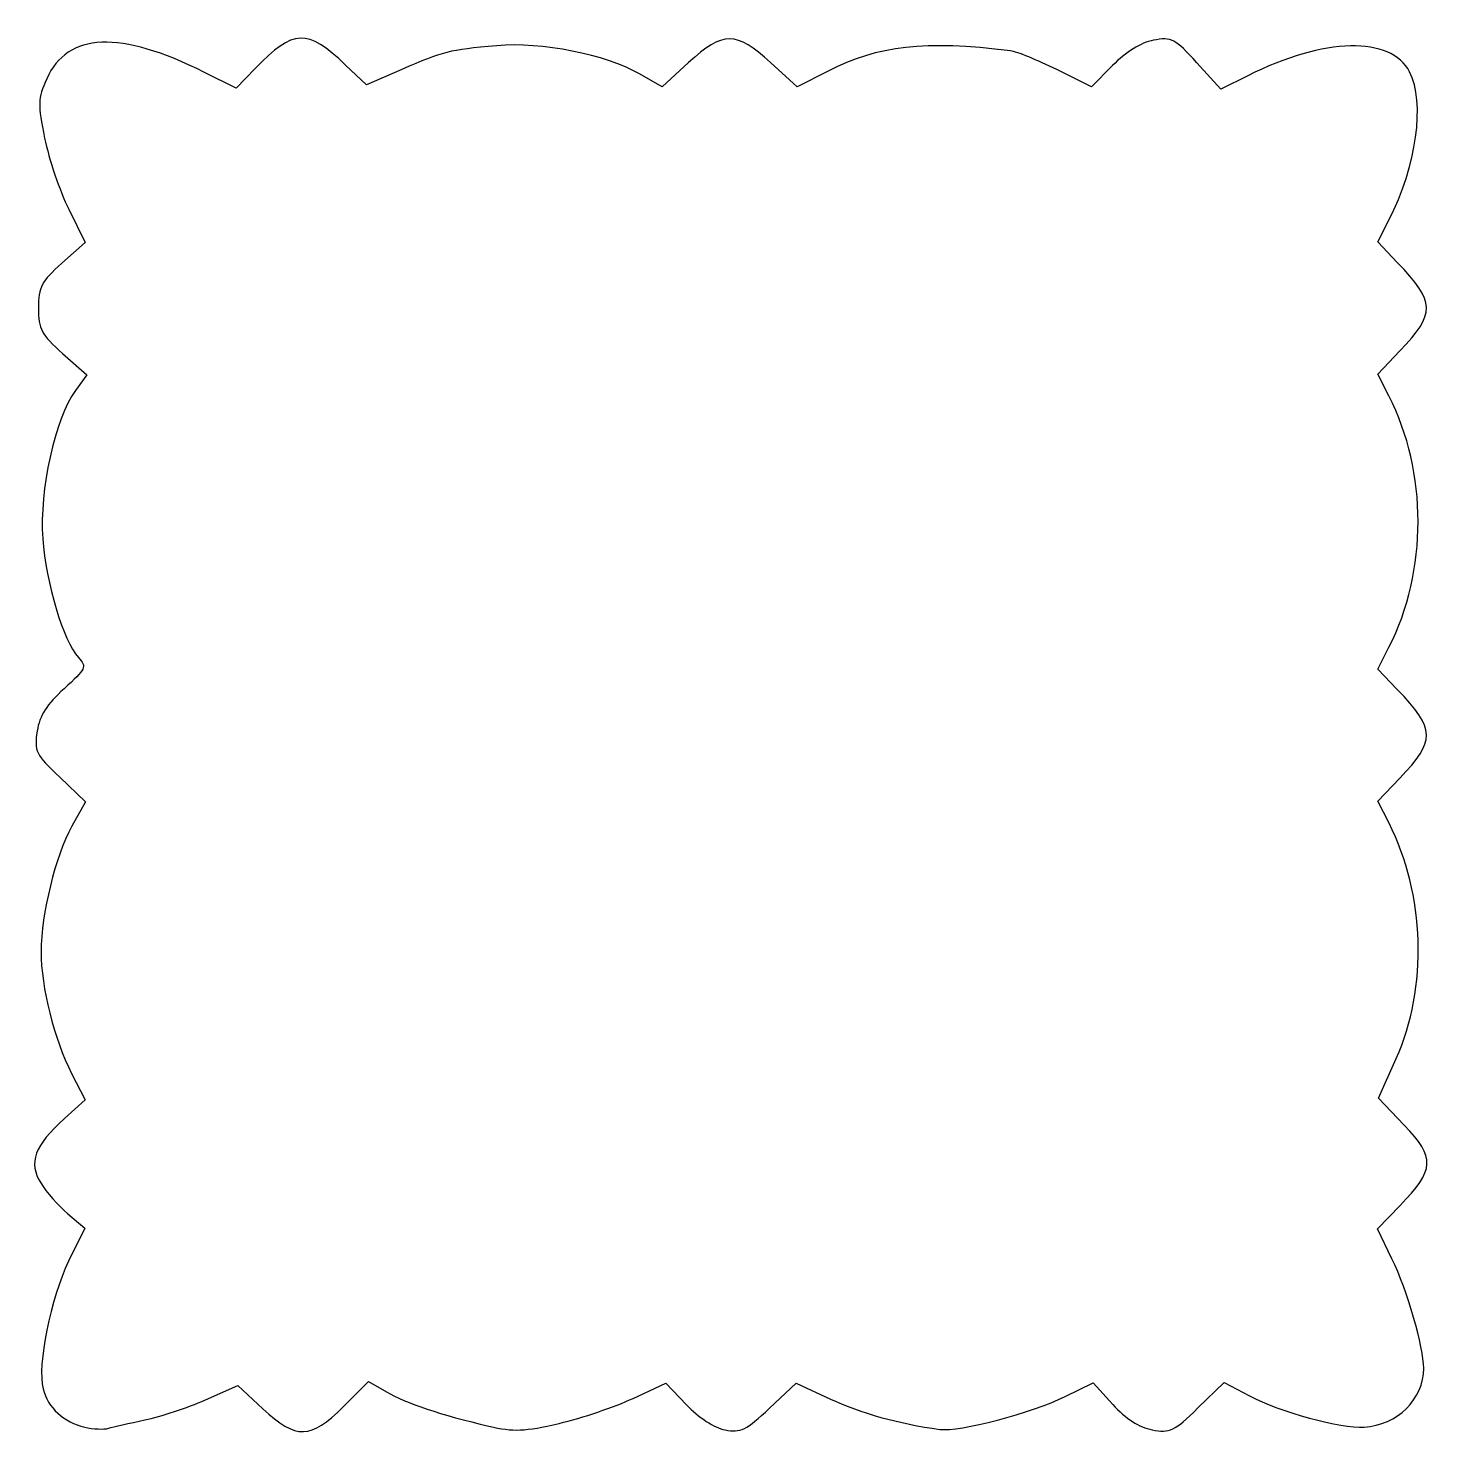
# Model space of a CAD drawing. Header units: centimetres. Extents: x -12.8 to 0.3, y -12.7 to 0.5.
import ezdxf

# ---------------------------------------------------------------- set-up
doc = ezdxf.new("R2010")
doc.units = ezdxf.units.CM
doc.header["$MEASUREMENT"] = 0
doc.layers.add('Layer 1', color=7, linetype='Continuous')

msp = doc.modelspace()

# ---------------------------------------------------------------- linework, layer by layer
at = {"layer": 'Layer 1'}
msp.add_open_spline([(-12.30529, -12.62204), (-12.50001, -12.57724), (-12.65088, -12.43828), (-12.6948, -12.26329), (-12.6948, -12.26329), (-12.75052, -12.04129), (-12.62499, -11.4152), (-12.45536, -11.06907), (-12.45536, -11.06907), (-12.45536, -11.06907), (-12.30336, -10.75891), (-12.30336, -10.75891), (-12.30336, -10.75891), (-12.30336, -10.75891), (-12.46342, -10.62423), (-12.46342, -10.62423), (-12.46342, -10.62423), (-12.55146, -10.55015), (-12.66557, -10.42034), (-12.717, -10.33576), (-12.717, -10.33576), (-12.83356, -10.1441), (-12.77648, -9.99007), (-12.4942, -9.73446), (-12.4942, -9.73446), (-12.4942, -9.73446), (-12.30084, -9.55936), (-12.30084, -9.55936), (-12.30084, -9.55936), (-12.30084, -9.55936), (-12.42725, -9.31214), (-12.42725, -9.31214), (-12.42725, -9.31214), (-12.59247, -8.98905), (-12.71406, -8.50439), (-12.71309, -8.17285), (-12.71309, -8.17285), (-12.71204, -7.81505), (-12.57962, -7.27633), (-12.42449, -6.99878), (-12.42449, -6.99878), (-12.42449, -6.99878), (-12.29726, -6.77114), (-12.29726, -6.77114), (-12.29726, -6.77114), (-12.29726, -6.77114), (-12.53909, -6.53943), (-12.53909, -6.53943), (-12.53909, -6.53943), (-12.76332, -6.32457), (-12.77864, -6.29322), (-12.74979, -6.10838), (-12.74979, -6.10838), (-12.72704, -5.96269), (-12.65937, -5.85578), (-12.49834, -5.71112), (-12.49834, -5.71112), (-12.29154, -5.52534), (-12.28329, -5.50736), (-12.36402, -5.41816), (-12.36402, -5.41816), (-12.50625, -5.261), (-12.66722, -4.72433), (-12.69811, -4.30427), (-12.69811, -4.30427), (-12.73109, -3.8559), (-12.58253, -3.18324), (-12.39268, -2.92133), (-12.39268, -2.92133), (-12.39268, -2.92133), (-12.28582, -2.77391), (-12.28582, -2.77391), (-12.28582, -2.77391), (-12.28582, -2.77391), (-12.5118, -2.57337), (-12.5118, -2.57337), (-12.5118, -2.57337), (-12.71143, -2.39621), (-12.73777, -2.34666), (-12.73777, -2.14829), (-12.73777, -2.14829), (-12.73777, -1.95118), (-12.71113, -1.90011), (-12.51959, -1.73013), (-12.51959, -1.73013), (-12.51959, -1.73013), (-12.30141, -1.53651), (-12.30141, -1.53651), (-12.30141, -1.53651), (-12.30141, -1.53651), (-12.45447, -1.22438), (-12.45447, -1.22438), (-12.45447, -1.22438), (-12.53865, -1.0527), (-12.64011, -0.75385), (-12.67994, -0.56026), (-12.67994, -0.56026), (-12.74539, -0.24208), (-12.74356, -0.18866), (-12.66087, -0.00398), (-12.66087, -0.00398), (-12.46572, 0.43192), (-11.97345, 0.45208), (-11.1828, 0.05658), (-11.1828, 0.05658), (-11.1828, 0.05658), (-10.88778, -0.091), (-10.88778, -0.091), (-10.88778, -0.091), (-10.88778, -0.091), (-10.70982, 0.09261), (-10.70982, 0.09261), (-10.70982, 0.09261), (-10.34857, 0.46533), (-10.22553, 0.47001), (-9.86313, 0.12484), (-9.86313, 0.12484), (-9.86313, 0.12484), (-9.66858, -0.06047), (-9.66858, -0.06047), (-9.66858, -0.06047), (-9.66858, -0.06047), (-9.33715, 0.08399), (-9.33715, 0.08399), (-9.33715, 0.08399), (-8.94674, 0.25416), (-8.90227, 0.26528), (-8.44796, 0.30636), (-8.44796, 0.30636), (-8.03348, 0.34385), (-7.42732, 0.22393), (-7.11219, 0.04211), (-7.11219, 0.04211), (-7.11219, 0.04211), (-6.9018, -0.07928), (-6.9018, -0.07928), (-6.9018, -0.07928), (-6.9018, -0.07928), (-6.65421, 0.14856), (-6.65421, 0.14856), (-6.65421, 0.14856), (-6.33362, 0.44359), (-6.20761, 0.44358), (-5.88704, 0.14851), (-5.88704, 0.14851), (-5.88704, 0.14851), (-5.63945, -0.07938), (-5.63945, -0.07938), (-5.63945, -0.07938), (-5.63945, -0.07938), (-5.35496, 0.06524), (-5.35496, 0.06524), (-5.35496, 0.06524), (-4.87366, 0.3099), (-4.44976, 0.35753), (-3.64073, 0.25787), (-3.64073, 0.25787), (-3.58287, 0.25074), (-3.38866, 0.17182), (-3.20915, 0.08249), (-3.20915, 0.08249), (-3.20915, 0.08249), (-2.88277, -0.07993), (-2.88277, -0.07993), (-2.88277, -0.07993), (-2.88277, -0.07993), (-2.6861, 0.12147), (-2.6861, 0.12147), (-2.6861, 0.12147), (-2.56408, 0.24643), (-2.41939, 0.33601), (-2.30488, 0.3575), (-2.30488, 0.3575), (-2.13414, 0.38953), (-2.10362, 0.37366), (-1.89693, 0.14536), (-1.89693, 0.14536), (-1.89693, 0.14536), (-1.67353, -0.10139), (-1.67353, -0.10139), (-1.67353, -0.10139), (-1.67353, -0.10139), (-1.42108, 0.02513), (-1.42108, 0.02513), (-1.42108, 0.02513), (-0.70618, 0.38342), (-0.08087, 0.39844), (0.09337, 0.0615), (0.09337, 0.0615), (0.24149, -0.22494), (0.15872, -0.81736), (-0.10054, -1.32634), (-0.10054, -1.32634), (-0.10054, -1.32634), (-0.2043, -1.53004), (-0.2043, -1.53004), (-0.2043, -1.53004), (-0.2043, -1.53004), (-0.02206, -1.72082), (-0.02206, -1.72082), (-0.02206, -1.72082), (0.33483, -2.09444), (0.33798, -2.19884), (0.00292, -2.5493), (0.00292, -2.5493), (0.00292, -2.5493), (-0.20447, -2.76622), (-0.20447, -2.76622), (-0.20447, -2.76622), (-0.20447, -2.76622), (-0.10062, -2.97009), (-0.10062, -2.97009), (-0.10062, -2.97009), (0.26344, -3.68483), (0.26347, -4.60914), (-0.10054, -5.32378), (-0.10054, -5.32378), (-0.10054, -5.32378), (-0.2043, -5.52748), (-0.2043, -5.52748), (-0.2043, -5.52748), (-0.2043, -5.52748), (-0.02206, -5.71826), (-0.02206, -5.71826), (-0.02206, -5.71826), (0.33483, -6.09188), (0.33798, -6.19628), (0.00292, -6.54674), (0.00292, -6.54674), (0.00292, -6.54674), (-0.20447, -6.76366), (-0.20447, -6.76366), (-0.20447, -6.76366), (-0.20447, -6.76366), (-0.09965, -6.96911), (-0.09965, -6.96911), (-0.09965, -6.96911), (0.23865, -7.63224), (0.2655, -8.51199), (-0.03242, -9.17184), (-0.03242, -9.17184), (-0.03242, -9.17184), (-0.19943, -9.54174), (-0.19943, -9.54174), (-0.19943, -9.54174), (-0.19943, -9.54174), (0.04352, -9.79531), (0.04352, -9.79531), (0.04352, -9.79531), (0.33552, -10.10006), (0.32975, -10.21285), (0.00512, -10.54599), (0.00512, -10.54599), (0.00512, -10.54599), (-0.20802, -10.76472), (-0.20802, -10.76472), (-0.20802, -10.76472), (-0.20802, -10.76472), (-0.0719, -11.04567), (-0.0719, -11.04567), (-0.0719, -11.04567), (0.07148, -11.34161), (0.22522, -11.87245), (0.22522, -12.07157), (0.22522, -12.07157), (0.22522, -12.35966), (-0.02057, -12.6022), (-0.33281, -12.62223), (-0.33281, -12.62223), (-0.5457, -12.63588), (-1.12337, -12.47775), (-1.40532, -12.32863), (-1.40532, -12.32863), (-1.40532, -12.32863), (-1.64201, -12.20346), (-1.64201, -12.20346), (-1.64201, -12.20346), (-1.64201, -12.20346), (-1.88731, -12.44237), (-1.88731, -12.44237), (-1.88731, -12.44237), (-2.11035, -12.6596), (-2.14931, -12.67815), (-2.31647, -12.64679), (-2.31647, -12.64679), (-2.43592, -12.62438), (-2.56469, -12.54105), (-2.68408, -12.40891), (-2.68408, -12.40891), (-2.68408, -12.40891), (-2.86783, -12.20551), (-2.86783, -12.20551), (-2.86783, -12.20551), (-2.86783, -12.20551), (-3.1288, -12.33467), (-3.1288, -12.33467), (-3.1288, -12.33467), (-3.43819, -12.48779), (-4.12399, -12.66773), (-4.3031, -12.6428), (-4.3031, -12.6428), (-4.69242, -12.58859), (-5.04406, -12.49094), (-5.32745, -12.35833), (-5.32745, -12.35833), (-5.32745, -12.35833), (-5.64708, -12.20876), (-5.64708, -12.20876), (-5.64708, -12.20876), (-5.64708, -12.20876), (-5.89632, -12.44425), (-5.89632, -12.44425), (-5.89632, -12.44425), (-6.1145, -12.65039), (-6.16646, -12.67574), (-6.31329, -12.64763), (-6.31329, -12.64763), (-6.41151, -12.62883), (-6.56081, -12.53121), (-6.67357, -12.41207), (-6.67357, -12.41207), (-6.67357, -12.41207), (-6.86613, -12.20861), (-6.86613, -12.20861), (-6.86613, -12.20861), (-6.86613, -12.20861), (-7.17325, -12.35227), (-7.17325, -12.35227), (-7.17325, -12.35227), (-7.34217, -12.43128), (-7.65322, -12.53648), (-7.86448, -12.58605), (-7.86448, -12.58605), (-8.18888, -12.66217), (-8.29107, -12.66629), (-8.52195, -12.61257), (-8.52195, -12.61257), (-8.96727, -12.50894), (-9.30314, -12.39654), (-9.48099, -12.2916), (-9.48099, -12.2916), (-9.48099, -12.2916), (-9.64795, -12.19309), (-9.64795, -12.19309), (-9.64795, -12.19309), (-9.64795, -12.19309), (-9.88534, -12.43048), (-9.88534, -12.43048), (-9.88534, -12.43048), (-10.19106, -12.73621), (-10.32395, -12.73974), (-10.63778, -12.45046), (-10.63778, -12.45046), (-10.63778, -12.45046), (-10.87365, -12.23304), (-10.87365, -12.23304), (-10.87365, -12.23304), (-10.87365, -12.23304), (-11.17573, -12.36635), (-11.17573, -12.36635), (-11.17573, -12.36635), (-11.34188, -12.43967), (-11.59621, -12.52416), (-11.74092, -12.55412), (-11.74092, -12.55412), (-11.88563, -12.58407), (-12.03948, -12.61905), (-12.08281, -12.63184), (-12.08281, -12.63184), (-12.12614, -12.64464), (-12.22626, -12.64023), (-12.30529, -12.62204)], degree=3, knots=[0, 0, 0, 0, 0.0106383, 0.0106383, 0.0106383, 0.0106383, 0.0212766, 0.0212766, 0.0212766, 0.0212766, 0.03191489, 0.03191489, 0.03191489, 0.03191489, 0.04255319, 0.04255319, 0.04255319, 0.04255319, 0.05319149, 0.05319149, 0.05319149, 0.05319149, 0.06382979, 0.06382979, 0.06382979, 0.06382979, 0.07446809, 0.07446809, 0.07446809, 0.07446809, 0.08510638, 0.08510638, 0.08510638, 0.08510638, 0.09574468, 0.09574468, 0.09574468, 0.09574468, 0.10638298, 0.10638298, 0.10638298, 0.10638298, 0.11702128, 0.11702128, 0.11702128, 0.11702128, 0.12765957, 0.12765957, 0.12765957, 0.12765957, 0.13829787, 0.13829787, 0.13829787, 0.13829787, 0.14893617, 0.14893617, 0.14893617, 0.14893617, 0.15957447, 0.15957447, 0.15957447, 0.15957447, 0.17021277, 0.17021277, 0.17021277, 0.17021277, 0.18085106, 0.18085106, 0.18085106, 0.18085106, 0.19148936, 0.19148936, 0.19148936, 0.19148936, 0.20212766, 0.20212766, 0.20212766, 0.20212766, 0.21276596, 0.21276596, 0.21276596, 0.21276596, 0.22340426, 0.22340426, 0.22340426, 0.22340426, 0.23404255, 0.23404255, 0.23404255, 0.23404255, 0.24468085, 0.24468085, 0.24468085, 0.24468085, 0.25531915, 0.25531915, 0.25531915, 0.25531915, 0.26595745, 0.26595745, 0.26595745, 0.26595745, 0.27659574, 0.27659574, 0.27659574, 0.27659574, 0.28723404, 0.28723404, 0.28723404, 0.28723404, 0.29787234, 0.29787234, 0.29787234, 0.29787234, 0.30851064, 0.30851064, 0.30851064, 0.30851064, 0.31914894, 0.31914894, 0.31914894, 0.31914894, 0.32978723, 0.32978723, 0.32978723, 0.32978723, 0.34042553, 0.34042553, 0.34042553, 0.34042553, 0.35106383, 0.35106383, 0.35106383, 0.35106383, 0.36170213, 0.36170213, 0.36170213, 0.36170213, 0.37234043, 0.37234043, 0.37234043, 0.37234043, 0.38297872, 0.38297872, 0.38297872, 0.38297872, 0.39361702, 0.39361702, 0.39361702, 0.39361702, 0.40425532, 0.40425532, 0.40425532, 0.40425532, 0.41489362, 0.41489362, 0.41489362, 0.41489362, 0.42553191, 0.42553191, 0.42553191, 0.42553191, 0.43617021, 0.43617021, 0.43617021, 0.43617021, 0.44680851, 0.44680851, 0.44680851, 0.44680851, 0.45744681, 0.45744681, 0.45744681, 0.45744681, 0.46808511, 0.46808511, 0.46808511, 0.46808511, 0.4787234, 0.4787234, 0.4787234, 0.4787234, 0.4893617, 0.4893617, 0.4893617, 0.4893617, 0.5, 0.5, 0.5, 0.5, 0.5106383, 0.5106383, 0.5106383, 0.5106383, 0.5212766, 0.5212766, 0.5212766, 0.5212766, 0.53191489, 0.53191489, 0.53191489, 0.53191489, 0.54255319, 0.54255319, 0.54255319, 0.54255319, 0.55319149, 0.55319149, 0.55319149, 0.55319149, 0.56382979, 0.56382979, 0.56382979, 0.56382979, 0.57446809, 0.57446809, 0.57446809, 0.57446809, 0.58510638, 0.58510638, 0.58510638, 0.58510638, 0.59574468, 0.59574468, 0.59574468, 0.59574468, 0.60638298, 0.60638298, 0.60638298, 0.60638298, 0.61702128, 0.61702128, 0.61702128, 0.61702128, 0.62765957, 0.62765957, 0.62765957, 0.62765957, 0.63829787, 0.63829787, 0.63829787, 0.63829787, 0.64893617, 0.64893617, 0.64893617, 0.64893617, 0.65957447, 0.65957447, 0.65957447, 0.65957447, 0.67021277, 0.67021277, 0.67021277, 0.67021277, 0.68085106, 0.68085106, 0.68085106, 0.68085106, 0.69148936, 0.69148936, 0.69148936, 0.69148936, 0.70212766, 0.70212766, 0.70212766, 0.70212766, 0.71276596, 0.71276596, 0.71276596, 0.71276596, 0.72340426, 0.72340426, 0.72340426, 0.72340426, 0.73404255, 0.73404255, 0.73404255, 0.73404255, 0.74468085, 0.74468085, 0.74468085, 0.74468085, 0.75531915, 0.75531915, 0.75531915, 0.75531915, 0.76595745, 0.76595745, 0.76595745, 0.76595745, 0.77659574, 0.77659574, 0.77659574, 0.77659574, 0.78723404, 0.78723404, 0.78723404, 0.78723404, 0.79787234, 0.79787234, 0.79787234, 0.79787234, 0.80851064, 0.80851064, 0.80851064, 0.80851064, 0.81914894, 0.81914894, 0.81914894, 0.81914894, 0.82978723, 0.82978723, 0.82978723, 0.82978723, 0.84042553, 0.84042553, 0.84042553, 0.84042553, 0.85106383, 0.85106383, 0.85106383, 0.85106383, 0.86170213, 0.86170213, 0.86170213, 0.86170213, 0.87234043, 0.87234043, 0.87234043, 0.87234043, 0.88297872, 0.88297872, 0.88297872, 0.88297872, 0.89361702, 0.89361702, 0.89361702, 0.89361702, 0.90425532, 0.90425532, 0.90425532, 0.90425532, 0.91489362, 0.91489362, 0.91489362, 0.91489362, 0.92553191, 0.92553191, 0.92553191, 0.92553191, 0.93617021, 0.93617021, 0.93617021, 0.93617021, 0.94680851, 0.94680851, 0.94680851, 0.94680851, 0.95744681, 0.95744681, 0.95744681, 0.95744681, 0.96808511, 0.96808511, 0.96808511, 0.96808511, 0.9787234, 0.9787234, 0.9787234, 0.9787234, 1, 1, 1, 1], dxfattribs=at)

doc.saveas('drawing.dxf')
